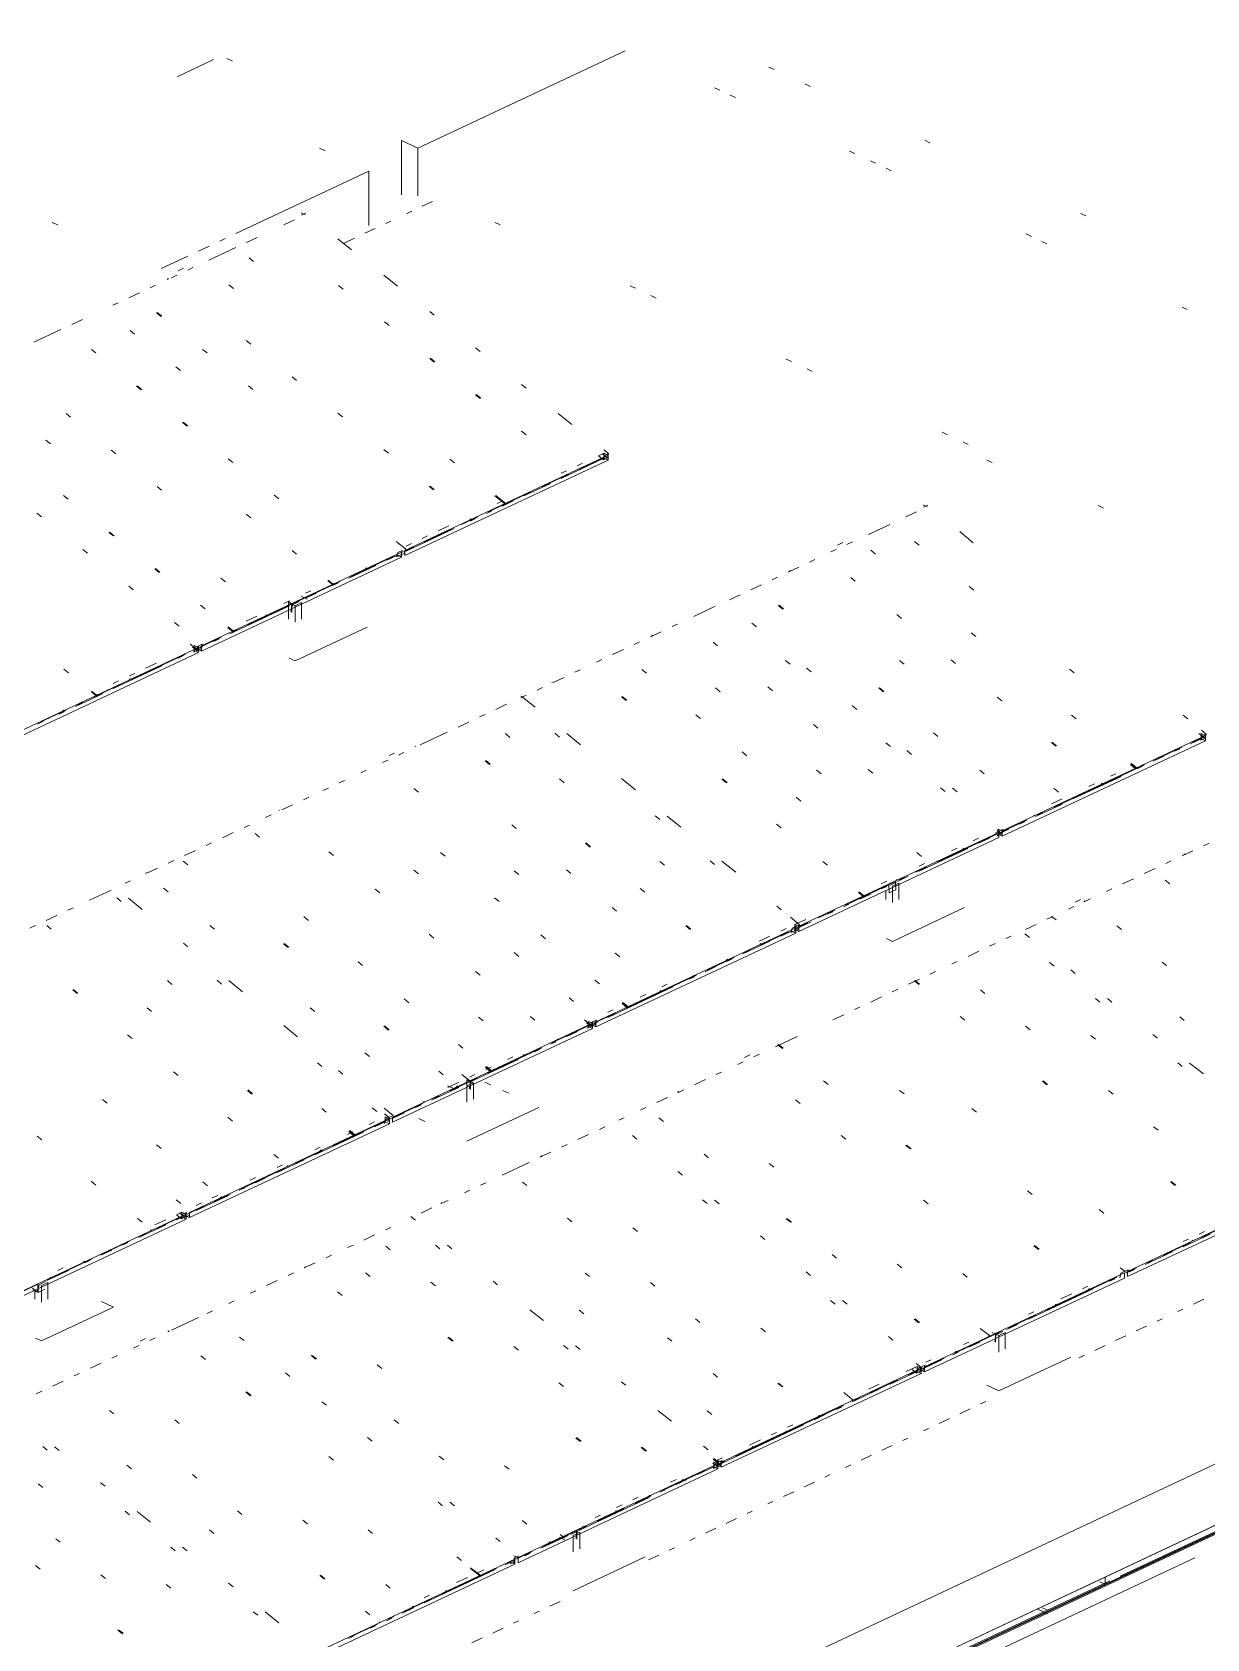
# Paper-space layout '03 3D Building and Roof' of a CAD drawing. Header units: millimetres. Extents: x 5 to 415, y 5 to 292.
# Drawn here: x 229.7 to 241.67, y 233.56 to 249.93 of the extents above; entities that cross this region are included whole.
import ezdxf

# ---------------------------------------------------------------- set-up
doc = ezdxf.new("R2010")
doc.units = ezdxf.units.MM
doc.layers.add('EXISTING', color=7, linetype='Continuous')
picture_1 = doc.add_image_def('image1.png', size_in_pixel=(1967, 1277))

# ---------------------------------------------------------------- blocks, each defined once
blk = doc.blocks.new('SHEET_03')
at = {"layer": 'EXISTING', "color": 250, "lineweight": 9}
for p, q in [((231.178, 249.473), (231.548, 249.647)), ((231.684, 249.658), (231.74, 249.632)), ((233.629, 248.745), (235.742, 249.737)), ((237.258, 249.546), (237.205, 249.571)), ((236.652, 249.361), (236.705, 249.336)), ((236.811, 249.286), (236.864, 249.261)), ((237.628, 249.372), (237.575, 249.397)), ((233.462, 248.824), (233.629, 248.745)), ((233.462, 248.269), (233.462, 248.824)), ((238.845, 248.801), (238.792, 248.826)), ((232.684, 248.719), (232.629, 248.745)), ((233.629, 248.745), (233.629, 248.26)), ((238.027, 248.715), (238.08, 248.69)), ((238.239, 248.616), (238.292, 248.591)), ((231.774, 247.875), (233.129, 248.511)), ((233.129, 247.956), (233.129, 248.511)), ((238.398, 248.541), (238.45, 248.516)), ((233.674, 248.153), (233.78, 248.202)), ((229.906, 247.989), (229.962, 247.963)), ((232.265, 247.963), (232.374, 248.014)), ((232.441, 248.085), (232.483, 248.066)), ((232.446, 248.062), (232.488, 248.082)), ((233.302, 247.978), (233.355, 248.003)), ((233.515, 248.078), (233.568, 248.103)), ((234.469, 247.964), (234.416, 247.989)), ((240.432, 248.056), (240.379, 248.081)), ((231.612, 247.798), (231.666, 247.824)), ((231.884, 247.784), (231.993, 247.835)), ((232.955, 247.711), (232.815, 247.822)), ((232.878, 247.779), (232.984, 247.829)), ((233.09, 247.878), (233.196, 247.928)), ((239.826, 247.871), (239.879, 247.846)), ((239.984, 247.796), (240.037, 247.771)), ((231.016, 247.519), (231.287, 247.646)), ((231.395, 247.697), (231.504, 247.748)), ((231.502, 247.605), (231.775, 247.733)), ((231.91, 247.627), (231.956, 247.59)), ((231.121, 247.426), (231.176, 247.452)), ((231.243, 247.523), (231.188, 247.497)), ((231.285, 247.503), (231.339, 247.529)), ((233.423, 247.34), (233.282, 247.452)), ((230.903, 247.324), (230.958, 247.35)), ((231.078, 247.407), (231.08, 247.414)), ((231.085, 247.41), (231.078, 247.407)), ((231.08, 247.414), (231.086, 247.417)), ((231.086, 247.417), (231.085, 247.41)), ((231.705, 247.354), (231.752, 247.317)), ((232.869, 247.31), (232.822, 247.347)), ((235.846, 247.318), (235.793, 247.343)), ((230.522, 247.145), (230.576, 247.171)), ((230.685, 247.222), (230.794, 247.273)), ((236.057, 247.218), (236.004, 247.243)), ((241.413, 247.126), (241.466, 247.101)), ((230.105, 246.949), (230.215, 247.001)), ((230.968, 247.067), (231.015, 247.03)), ((231.022, 247.033), (230.975, 247.07)), ((233.336, 246.939), (233.289, 246.976)), ((233.796, 247.044), (233.75, 247.081)), ((229.719, 246.768), (229.994, 246.897)), ((230.745, 246.851), (230.699, 246.888)), ((230.351, 246.659), (230.304, 246.696)), ((231.436, 246.696), (231.482, 246.659)), ((231.927, 246.75), (231.881, 246.787)), ((234.264, 246.673), (234.217, 246.71)), ((231.213, 246.48), (231.166, 246.517)), ((233.75, 246.602), (233.797, 246.565)), ((233.803, 246.568), (233.757, 246.605)), ((237.434, 246.572), (237.382, 246.597)), ((237.646, 246.472), (237.593, 246.497)), ((230.765, 246.322), (230.811, 246.285)), ((230.818, 246.288), (230.771, 246.325)), ((231.903, 246.325), (231.95, 246.288)), ((232.395, 246.379), (232.348, 246.416)), ((234.731, 246.302), (234.684, 246.339)), ((234.217, 246.232), (234.264, 246.195)), ((234.271, 246.198), (234.224, 246.235)), ((230.092, 246.006), (230.046, 246.044)), ((232.862, 246.008), (232.815, 246.045)), ((235.198, 245.932), (235.058, 246.043)), ((231.232, 245.951), (231.279, 245.914)), ((231.285, 245.917), (231.238, 245.954)), ((234.684, 245.861), (234.731, 245.824)), ((239.023, 245.826), (238.97, 245.851)), ((229.84, 245.77), (229.887, 245.733)), ((230.506, 245.67), (230.553, 245.633)), ((233.329, 245.638), (233.282, 245.675)), ((235.572, 245.635), (235.525, 245.672)), ((239.235, 245.726), (239.182, 245.751)), ((231.699, 245.581), (231.746, 245.543)), ((233.497, 244.647), (235.567, 245.619)), ((233.497, 244.595), (235.567, 245.567)), ((234.001, 245.54), (233.954, 245.577)), ((235.089, 245.382), (235.525, 245.586)), ((235.307, 245.536), (235.253, 245.51)), ((235.273, 245.475), (235.546, 245.603)), ((235.525, 245.638), (235.47, 245.613)), ((235.52, 245.57), (235.473, 245.607)), ((235.561, 245.59), (235.515, 245.627)), ((235.53, 245.615), (235.52, 245.57)), ((235.52, 245.57), (235.561, 245.59)), ((235.525, 245.638), (235.567, 245.619)), ((235.525, 245.586), (235.525, 245.638)), ((235.567, 245.567), (235.525, 245.586)), ((235.572, 245.635), (235.53, 245.615)), ((235.561, 245.59), (235.572, 245.635)), ((235.567, 245.619), (235.567, 245.567)), ((239.425, 245.567), (239.478, 245.542)), ((234.708, 245.203), (234.98, 245.331)), ((234.892, 245.296), (235.165, 245.424)), ((235.144, 245.459), (235.089, 245.434)), ((230.068, 245.169), (230.021, 245.206)), ((230.974, 245.299), (231.02, 245.262)), ((232.166, 245.21), (232.213, 245.173)), ((233.743, 245.301), (233.79, 245.264)), ((233.796, 245.267), (233.75, 245.304)), ((234.348, 245.04), (234.783, 245.245)), ((234.415, 245.203), (234.508, 245.129)), ((234.515, 245.132), (234.422, 245.206)), ((229.797, 244.989), (229.75, 245.026)), ((231.927, 244.979), (231.88, 245.017)), ((234.327, 245.024), (234.381, 245.049)), ((234.49, 245.152), (234.436, 245.127)), ((234.49, 245.1), (234.599, 245.152)), ((234.508, 245.129), (234.507, 245.122)), ((234.507, 245.122), (234.513, 245.125)), ((234.515, 245.132), (234.508, 245.129)), ((234.513, 245.125), (234.515, 245.132)), ((238.599, 244.99), (238.708, 245.041)), ((238.775, 245.111), (238.817, 245.092)), ((238.781, 245.088), (238.823, 245.108)), ((240.612, 245.08), (240.559, 245.105)), ((230.535, 244.798), (230.488, 244.835)), ((233.51, 244.64), (234, 244.87)), ((233.694, 244.733), (233.966, 244.861)), ((233.945, 244.897), (233.836, 244.846)), ((234.075, 244.912), (234.239, 244.989)), ((234.163, 244.967), (234.162, 244.96)), ((234.162, 244.96), (234.168, 244.963)), ((234.163, 244.947), (234.218, 244.973)), ((234.17, 244.97), (234.163, 244.967)), ((234.168, 244.963), (234.17, 244.97)), ((238.218, 244.811), (238.436, 244.913)), ((239.287, 244.726), (239.148, 244.84)), ((230.482, 244.832), (230.528, 244.795)), ((233.502, 244.663), (233.409, 244.738)), ((233.476, 244.631), (233.585, 244.682)), ((233.564, 244.718), (233.51, 244.692)), ((233.728, 244.795), (233.673, 244.769)), ((237.958, 244.728), (237.904, 244.702)), ((238, 244.708), (238.055, 244.734)), ((238.734, 244.7), (238.688, 244.738)), ((230.264, 244.619), (230.218, 244.656)), ((231.427, 243.675), (233.464, 244.631)), ((231.427, 243.623), (233.464, 244.579)), ((232.394, 244.609), (232.348, 244.646)), ((232.947, 244.383), (233.388, 244.589)), ((233.312, 244.547), (233.422, 244.599)), ((233.427, 244.628), (233.417, 244.583)), ((233.417, 244.583), (233.458, 244.602)), ((233.464, 244.579), (233.422, 244.599)), ((233.469, 244.648), (233.427, 244.628)), ((233.45, 244.598), (233.492, 244.618)), ((233.458, 244.602), (233.469, 244.648)), ((233.464, 244.631), (233.464, 244.579)), ((233.492, 244.618), (233.502, 244.663)), ((233.497, 244.595), (233.497, 244.647)), ((237.619, 244.529), (237.673, 244.555)), ((237.837, 244.632), (237.891, 244.657)), ((238.243, 244.65), (238.29, 244.611)), ((230.949, 244.461), (230.996, 244.424)), ((231.002, 244.427), (230.956, 244.464)), ((231.669, 244.327), (231.622, 244.364)), ((232.715, 244.346), (232.761, 244.309)), ((232.927, 244.366), (233.202, 244.496)), ((233.101, 244.468), (233.099, 244.461)), ((233.099, 244.461), (233.106, 244.464)), ((233.107, 244.471), (233.101, 244.468)), ((233.106, 244.464), (233.107, 244.471)), ((237.238, 244.35), (237.292, 244.376)), ((237.401, 244.427), (237.51, 244.478)), ((237.412, 244.433), (237.414, 244.44)), ((237.419, 244.436), (237.412, 244.433)), ((237.414, 244.44), (237.421, 244.443)), ((237.421, 244.443), (237.419, 244.436)), ((238.038, 244.373), (238.084, 244.335)), ((230.731, 244.248), (230.685, 244.285)), ((231.902, 243.892), (232.837, 244.331)), ((232.501, 244.153), (232.44, 244.182)), ((232.541, 244.238), (232.486, 244.212)), ((232.486, 244.16), (232.596, 244.211)), ((232.76, 244.302), (232.713, 244.339)), ((232.761, 244.309), (232.76, 244.302)), ((232.76, 244.302), (232.766, 244.305)), ((232.761, 244.289), (232.816, 244.315)), ((232.768, 244.312), (232.761, 244.309)), ((232.766, 244.305), (232.768, 244.312)), ((236.802, 244.146), (236.911, 244.197)), ((237.02, 244.248), (237.129, 244.299)), ((239.292, 244.242), (239.245, 244.28)), ((231.416, 244.09), (231.463, 244.053)), ((231.716, 243.798), (232.321, 244.082)), ((232.321, 244.134), (232.266, 244.108)), ((232.307, 244.132), (232.354, 244.095)), ((232.312, 244.116), (232.379, 244.084)), ((232.312, 243.949), (232.312, 244.116)), ((232.354, 244.095), (232.337, 244.022)), ((232.411, 244.132), (232.344, 244.101)), ((232.344, 244.101), (232.347, 244.016)), ((232.42, 244.126), (232.354, 244.095)), ((232.379, 244.084), (232.445, 244.116)), ((232.379, 244.084), (232.379, 243.918)), ((232.445, 243.949), (232.445, 244.116)), ((236.439, 243.975), (236.659, 244.079)), ((237.301, 244.087), (237.348, 244.049)), ((237.354, 244.052), (237.308, 244.09)), ((231.199, 243.877), (231.152, 243.914)), ((231.742, 243.824), (231.695, 243.861)), ((231.696, 243.868), (231.743, 243.831)), ((231.991, 243.979), (231.881, 243.928)), ((232.083, 243.99), (232.081, 243.983)), ((232.081, 243.983), (232.088, 243.986)), ((232.089, 243.993), (232.083, 243.99)), ((232.088, 243.986), (232.089, 243.993)), ((232.379, 243.522), (233.112, 243.866)), ((236.219, 243.872), (236.274, 243.898)), ((237.078, 243.869), (237.032, 243.907)), ((238.555, 243.956), (238.509, 243.994)), ((231.311, 243.694), (231.357, 243.656)), ((231.432, 243.692), (231.391, 243.672)), ((231.406, 243.659), (231.626, 243.763)), ((231.422, 243.646), (231.432, 243.692)), ((231.551, 243.72), (231.606, 243.746)), ((231.737, 243.814), (231.792, 243.84)), ((231.743, 243.831), (231.742, 243.824)), ((231.742, 243.824), (231.748, 243.827)), ((231.75, 243.834), (231.743, 243.831)), ((231.748, 243.827), (231.75, 243.834)), ((235.833, 243.691), (235.888, 243.717)), ((235.999, 243.769), (236.109, 243.82)), ((236.01, 243.775), (236.012, 243.782)), ((236.017, 243.778), (236.01, 243.775)), ((236.012, 243.782), (236.019, 243.785)), ((236.019, 243.785), (236.017, 243.778)), ((236.683, 243.677), (236.637, 243.715)), ((239.265, 243.809), (239.312, 243.771)), ((229.357, 242.704), (231.394, 243.66)), ((229.357, 242.652), (231.394, 243.608)), ((230.712, 243.333), (231.263, 243.592)), ((231.187, 243.55), (231.242, 243.576)), ((231.333, 243.664), (231.38, 243.627)), ((231.389, 243.631), (231.342, 243.668)), ((231.357, 243.656), (231.347, 243.611)), ((231.347, 243.611), (231.389, 243.631)), ((231.352, 243.679), (231.394, 243.66)), ((231.352, 243.627), (231.352, 243.679)), ((231.394, 243.608), (231.352, 243.627)), ((231.399, 243.676), (231.357, 243.656)), ((231.391, 243.672), (231.38, 243.627)), ((231.38, 243.627), (231.422, 243.646)), ((231.385, 243.643), (231.44, 243.669)), ((231.385, 243.643), (231.427, 243.623)), ((231.389, 243.631), (231.399, 243.676)), ((231.394, 243.66), (231.394, 243.608)), ((231.427, 243.623), (231.427, 243.675)), ((232.318, 243.55), (232.379, 243.522)), ((235.448, 243.51), (235.503, 243.536)), ((235.613, 243.588), (235.723, 243.639)), ((237.375, 243.528), (237.421, 243.49)), ((238.582, 243.489), (238.536, 243.527)), ((239.06, 243.533), (239.106, 243.495)), ((230.025, 243.437), (230.072, 243.4)), ((230.527, 243.24), (231.022, 243.472)), ((230.747, 243.395), (230.692, 243.369)), ((230.967, 243.498), (230.857, 243.447)), ((235.228, 243.407), (235.283, 243.433)), ((235.958, 243.397), (235.911, 243.435)), ((237.636, 243.411), (237.589, 243.449)), ((240.314, 243.402), (240.267, 243.44)), ((230.351, 243.171), (230.304, 243.208)), ((230.306, 243.215), (230.352, 243.178)), ((230.327, 243.153), (230.602, 243.282)), ((230.582, 243.318), (230.527, 243.292)), ((230.692, 243.337), (230.69, 243.33)), ((230.69, 243.33), (230.697, 243.333)), ((230.698, 243.34), (230.692, 243.337)), ((230.697, 243.333), (230.698, 243.34)), ((234.843, 243.226), (234.898, 243.252)), ((234.994, 243.304), (235, 243.307)), ((235.008, 243.304), (235.118, 243.355)), ((236.662, 243.247), (236.709, 243.209)), ((237.241, 243.219), (237.194, 243.257)), ((238.323, 243.247), (238.37, 243.209)), ((238.376, 243.212), (238.33, 243.25)), ((230.141, 243.059), (230.416, 243.188)), ((230.162, 243.075), (230.217, 243.101)), ((230.352, 243.178), (230.351, 243.171)), ((230.351, 243.171), (230.357, 243.174)), ((230.359, 243.181), (230.352, 243.178)), ((230.357, 243.174), (230.359, 243.181)), ((234.424, 243.029), (234.534, 243.081)), ((234.678, 243.148), (234.733, 243.174)), ((234.823, 243.05), (234.683, 243.164)), ((235.705, 243.158), (235.751, 243.12)), ((235.758, 243.123), (235.711, 243.161)), ((238.1, 243.029), (238.054, 243.067)), ((239.577, 243.116), (239.531, 243.154)), ((229.756, 242.878), (229.811, 242.904)), ((229.777, 242.894), (230.052, 243.023)), ((229.976, 242.981), (230.031, 243.007)), ((230.013, 243.019), (230.011, 243.011)), ((230.011, 243.011), (230.018, 243.014)), ((230.019, 243.022), (230.013, 243.019)), ((230.018, 243.014), (230.019, 243.022)), ((234.039, 242.849), (234.149, 242.9)), ((234.259, 242.952), (234.314, 242.978)), ((236.462, 242.973), (236.509, 242.935)), ((237.705, 242.837), (237.659, 242.875)), ((240.287, 242.969), (240.334, 242.931)), ((241.471, 242.931), (241.424, 242.969)), ((233.654, 242.668), (233.929, 242.797)), ((234.567, 242.744), (234.521, 242.782)), ((235.026, 242.785), (235.073, 242.747)), ((235.287, 242.668), (235.148, 242.783)), ((238.881, 242.789), (238.927, 242.751)), ((239.581, 241.791), (241.651, 242.762)), ((239.581, 241.739), (241.651, 242.71)), ((241.5, 242.679), (241.609, 242.73)), ((241.521, 242.695), (241.63, 242.746)), ((241.63, 242.746), (241.584, 242.784)), ((241.645, 242.734), (241.599, 242.772)), ((241.615, 242.759), (241.604, 242.714)), ((241.604, 242.714), (241.645, 242.734)), ((241.609, 242.782), (241.651, 242.762)), ((241.609, 242.73), (241.609, 242.782)), ((241.651, 242.71), (241.609, 242.73)), ((241.657, 242.778), (241.61, 242.817)), ((241.657, 242.778), (241.615, 242.759)), ((241.645, 242.734), (241.657, 242.778)), ((241.651, 242.762), (241.651, 242.71)), ((233.392, 242.584), (233.337, 242.558)), ((233.433, 242.564), (233.488, 242.59)), ((233.603, 242.651), (233.609, 242.654)), ((236.98, 242.557), (236.934, 242.595)), ((238.397, 242.688), (238.443, 242.65)), ((238.658, 242.57), (238.611, 242.609)), ((240.082, 242.693), (240.128, 242.655)), ((240.135, 242.658), (240.088, 242.696)), ((241.119, 242.5), (241.228, 242.551)), ((241.14, 242.516), (241.412, 242.644)), ((241.337, 242.602), (241.391, 242.628)), ((233.048, 242.383), (233.103, 242.409)), ((233.268, 242.487), (233.323, 242.513)), ((234.314, 242.505), (234.36, 242.467)), ((234.367, 242.47), (234.321, 242.508)), ((237.737, 242.372), (237.691, 242.41)), ((238.263, 242.379), (238.216, 242.417)), ((239.398, 242.372), (239.352, 242.41)), ((240.105, 242.03), (241.031, 242.465)), ((240.936, 242.428), (240.889, 242.466)), ((240.891, 242.473), (240.938, 242.435)), ((240.943, 242.431), (240.896, 242.469)), ((240.944, 242.438), (240.898, 242.476)), ((240.938, 242.435), (240.936, 242.428)), ((240.936, 242.428), (240.943, 242.431)), ((240.944, 242.438), (240.938, 242.435)), ((240.943, 242.431), (240.944, 242.438)), ((240.956, 242.423), (241.01, 242.449)), ((232.663, 242.203), (232.718, 242.228)), ((232.828, 242.28), (232.883, 242.306)), ((233.589, 242.224), (233.635, 242.186)), ((235.071, 242.32), (235.118, 242.282)), ((235.845, 242.21), (235.705, 242.324)), ((236.727, 242.318), (236.773, 242.28)), ((236.78, 242.283), (236.733, 242.321)), ((238.954, 242.23), (239.001, 242.191)), ((239.122, 242.189), (239.076, 242.227)), ((240.108, 242.225), (240.155, 242.187)), ((240.302, 242.116), (240.792, 242.346)), ((240.52, 242.271), (240.465, 242.245)), ((240.593, 242.273), (240.591, 242.266)), ((240.591, 242.266), (240.598, 242.269)), ((240.599, 242.276), (240.593, 242.273)), ((240.598, 242.269), (240.599, 242.276)), ((240.738, 242.373), (240.683, 242.347)), ((232.244, 242.006), (232.354, 242.058)), ((232.464, 242.109), (232.519, 242.135)), ((237.484, 242.133), (237.531, 242.095)), ((239.921, 241.937), (240.193, 242.065)), ((240.193, 242.117), (240.084, 242.066)), ((232.079, 241.929), (232.134, 241.954)), ((232.212, 241.998), (232.219, 242.001)), ((236.048, 241.945), (236.095, 241.907)), ((236.309, 241.828), (236.17, 241.942)), ((239.56, 241.774), (239.833, 241.902)), ((239.903, 241.949), (239.901, 241.942)), ((239.901, 241.942), (239.908, 241.945)), ((239.909, 241.952), (239.903, 241.949)), ((239.908, 241.945), (239.909, 241.952)), ((239.942, 241.953), (239.996, 241.979)), ((231.639, 241.722), (231.749, 241.774)), ((231.859, 241.825), (231.914, 241.851)), ((232.018, 241.727), (231.972, 241.765)), ((234.631, 241.814), (234.585, 241.852)), ((237.284, 241.859), (237.331, 241.821)), ((237.511, 240.819), (239.548, 241.775)), ((238.922, 241.475), (239.527, 241.759)), ((239.553, 241.791), (239.512, 241.771)), ((239.529, 241.8), (239.575, 241.762)), ((239.545, 241.787), (239.534, 241.742)), ((239.534, 241.742), (239.575, 241.762)), ((239.539, 241.81), (239.539, 241.758)), ((239.581, 241.791), (239.539, 241.81)), ((239.539, 241.758), (239.648, 241.809)), ((239.539, 241.758), (239.581, 241.739)), ((239.542, 241.746), (239.553, 241.791)), ((239.587, 241.807), (239.545, 241.787)), ((239.548, 241.775), (239.548, 241.723)), ((239.575, 241.762), (239.587, 241.807)), ((239.581, 241.739), (239.581, 241.791)), ((239.757, 241.861), (239.812, 241.886)), ((231.254, 241.541), (231.364, 241.593)), ((231.474, 241.644), (231.529, 241.67)), ((232.723, 241.578), (232.769, 241.54)), ((233.906, 241.533), (233.86, 241.572)), ((235.336, 241.665), (235.382, 241.627)), ((235.389, 241.63), (235.343, 241.668)), ((237.511, 240.767), (239.548, 241.723)), ((238.759, 241.532), (238.713, 241.57)), ((238.736, 241.381), (239.231, 241.613)), ((239.121, 241.614), (239.066, 241.588)), ((239.185, 241.612), (239.183, 241.605)), ((239.183, 241.605), (239.19, 241.608)), ((239.192, 241.615), (239.185, 241.612)), ((239.19, 241.608), (239.192, 241.615)), ((239.341, 241.717), (239.286, 241.691)), ((239.341, 241.665), (239.451, 241.717)), ((241.413, 241.537), (241.523, 241.588)), ((241.633, 241.64), (241.688, 241.666)), ((230.868, 241.36), (230.978, 241.412)), ((231.088, 241.463), (231.144, 241.489)), ((231.24, 241.482), (231.287, 241.444)), ((236.093, 241.48), (236.14, 241.442)), ((236.606, 241.487), (236.652, 241.449)), ((236.867, 241.37), (236.727, 241.484)), ((237.802, 241.443), (237.755, 241.481)), ((238.701, 241.371), (238.811, 241.423)), ((238.791, 241.459), (238.736, 241.433)), ((241.028, 241.356), (241.138, 241.408)), ((241.248, 241.459), (241.303, 241.485)), ((241.434, 241.547), (241.435, 241.555)), ((241.44, 241.55), (241.434, 241.547)), ((241.435, 241.555), (241.442, 241.558)), ((241.442, 241.558), (241.44, 241.55)), ((219.127, 224.72), (254.632, 241.389)), ((230.648, 241.257), (230.703, 241.283)), ((230.854, 241.361), (230.861, 241.364)), ((230.861, 241.364), (230.859, 241.357)), ((233.636, 241.353), (233.589, 241.391)), ((234.611, 241.384), (234.657, 241.346)), ((235.189, 241.356), (235.142, 241.394)), ((237.986, 241.035), (238.426, 241.242)), ((238.405, 241.278), (238.35, 241.252)), ((238.495, 241.276), (238.428, 241.244)), ((238.428, 241.244), (238.431, 241.16)), ((238.505, 241.269), (238.439, 241.238)), ((238.463, 241.228), (238.53, 241.259)), ((238.498, 241.191), (238.495, 241.276)), ((238.506, 241.293), (238.504, 241.286)), ((238.504, 241.286), (238.511, 241.289)), ((238.513, 241.296), (238.506, 241.293)), ((238.511, 241.289), (238.513, 241.296)), ((238.515, 241.277), (238.625, 241.329)), ((238.53, 241.093), (238.53, 241.259)), ((238.536, 241.294), (238.591, 241.32)), ((240.807, 241.253), (240.918, 241.304)), ((241.289, 241.252), (241.242, 241.289)), ((230.285, 241.086), (230.505, 241.189)), ((230.562, 241.109), (230.608, 241.071)), ((230.822, 240.992), (230.683, 241.106)), ((231.04, 241.208), (231.087, 241.17)), ((233.241, 241.161), (233.194, 241.199)), ((234.411, 241.11), (234.457, 241.072)), ((235.893, 241.206), (235.94, 241.168)), ((238.165, 241.127), (238.119, 241.165)), ((238.12, 241.172), (238.167, 241.134)), ((238.13, 241.097), (238.24, 241.148)), ((238.167, 241.134), (238.165, 241.127)), ((238.165, 241.127), (238.172, 241.13)), ((238.174, 241.137), (238.167, 241.134)), ((238.172, 241.13), (238.174, 241.137)), ((238.35, 241.2), (238.405, 241.226)), ((238.396, 241.093), (238.396, 241.176)), ((238.431, 241.16), (238.498, 241.191)), ((238.463, 241.228), (238.463, 241.061)), ((240.38, 241.091), (240.325, 241.065)), ((240.416, 241.069), (240.417, 241.077)), ((240.417, 241.077), (240.424, 241.08)), ((240.422, 241.072), (240.477, 241.098)), ((240.642, 241.175), (240.697, 241.201)), ((229.844, 240.879), (229.954, 240.931)), ((230.064, 240.983), (230.119, 241.009)), ((232.515, 240.88), (232.469, 240.919)), ((235.653, 240.974), (235.607, 241.012)), ((237.331, 240.988), (237.285, 241.026)), ((237.517, 240.835), (237.424, 240.911)), ((237.711, 240.906), (237.876, 240.984)), ((237.8, 240.942), (237.855, 240.967)), ((237.826, 240.967), (237.832, 240.971)), ((237.965, 241.019), (238.02, 241.045)), ((238.463, 240.665), (239.196, 241.01)), ((240.037, 240.891), (240.092, 240.917)), ((240.084, 240.92), (240.083, 240.913)), ((240.131, 240.884), (240.084, 240.92)), ((240.257, 240.994), (240.312, 241.02)), ((254.632, 240.765), (219.127, 224.096)), ((229.679, 240.802), (229.734, 240.828)), ((229.849, 240.829), (229.896, 240.791)), ((231.558, 240.791), (231.511, 240.829)), ((235.442, 239.847), (237.478, 240.803)), ((235.442, 239.795), (237.478, 240.751)), ((236.358, 240.825), (236.404, 240.786)), ((236.411, 240.79), (236.365, 240.828)), ((237.127, 240.632), (237.402, 240.761)), ((237.381, 240.797), (237.326, 240.771)), ((237.326, 240.719), (237.436, 240.771)), ((237.442, 240.8), (237.431, 240.755)), ((237.431, 240.755), (237.472, 240.775)), ((237.478, 240.751), (237.436, 240.771)), ((237.484, 240.819), (237.442, 240.8)), ((237.475, 240.815), (237.464, 240.771)), ((237.464, 240.771), (237.506, 240.79)), ((237.58, 240.89), (237.47, 240.839)), ((237.47, 240.787), (237.635, 240.864)), ((237.47, 240.839), (237.47, 240.787)), ((237.511, 240.819), (237.47, 240.839)), ((237.47, 240.787), (237.511, 240.767)), ((237.472, 240.775), (237.484, 240.819)), ((237.517, 240.835), (237.475, 240.815)), ((237.478, 240.803), (237.478, 240.751)), ((237.491, 240.803), (237.601, 240.854)), ((237.506, 240.79), (237.517, 240.835)), ((237.511, 240.767), (237.511, 240.819)), ((239.817, 240.787), (239.927, 240.839)), ((240.796, 240.787), (240.75, 240.824)), ((231.287, 240.61), (231.241, 240.648)), ((232.262, 240.642), (232.309, 240.603)), ((232.315, 240.607), (232.269, 240.645)), ((233.745, 240.738), (233.791, 240.7)), ((234.928, 240.693), (234.882, 240.732)), ((236.941, 240.538), (237.216, 240.668)), ((236.962, 240.555), (237.017, 240.58)), ((237.216, 240.72), (237.106, 240.668)), ((237.115, 240.64), (237.114, 240.633)), ((237.114, 240.633), (237.12, 240.636)), ((237.122, 240.643), (237.115, 240.64)), ((237.12, 240.636), (237.122, 240.643)), ((238.402, 240.694), (238.463, 240.665)), ((239.453, 240.617), (239.508, 240.643)), ((239.618, 240.694), (239.673, 240.72)), ((239.86, 240.705), (239.813, 240.741)), ((233.02, 240.457), (233.066, 240.419)), ((234.658, 240.512), (234.611, 240.551)), ((235.686, 240.509), (235.639, 240.547)), ((236.577, 240.374), (236.852, 240.503)), ((236.776, 240.481), (236.774, 240.474)), ((236.774, 240.474), (236.781, 240.477)), ((236.776, 240.461), (236.831, 240.487)), ((236.783, 240.484), (236.776, 240.481)), ((236.781, 240.477), (236.783, 240.484)), ((239.068, 240.436), (239.123, 240.462)), ((239.233, 240.513), (239.343, 240.565)), ((240.064, 240.45), (240.111, 240.414)), ((241.209, 240.455), (241.256, 240.419)), ((231.124, 240.227), (231.078, 240.266)), ((231.584, 240.269), (231.63, 240.231)), ((231.844, 240.152), (231.705, 240.266)), ((234.263, 240.321), (234.216, 240.359)), ((235.433, 240.27), (235.479, 240.232)), ((235.751, 239.986), (236.466, 240.322)), ((236.391, 240.28), (236.446, 240.306)), ((236.435, 240.314), (236.441, 240.317)), ((236.556, 240.357), (236.666, 240.409)), ((238.628, 240.229), (238.738, 240.281)), ((238.685, 240.257), (238.687, 240.264)), ((238.687, 240.264), (238.693, 240.267)), ((238.687, 240.264), (238.733, 240.228)), ((238.74, 240.231), (238.693, 240.267)), ((238.848, 240.333), (238.903, 240.358)), ((240.326, 240.339), (240.279, 240.376)), ((219.345, 224.123), (253.635, 240.222)), ((219.345, 224.107), (253.635, 240.205)), ((230.114, 240.173), (230.16, 240.135)), ((230.167, 240.138), (230.12, 240.176)), ((235.215, 240.054), (235.169, 240.092)), ((235.565, 239.892), (236.226, 240.202)), ((235.95, 240.125), (235.895, 240.099)), ((236.097, 240.162), (236.095, 240.155)), ((236.095, 240.155), (236.102, 240.158)), ((236.104, 240.165), (236.097, 240.162)), ((236.102, 240.158), (236.104, 240.165)), ((236.17, 240.229), (236.115, 240.203)), ((238.242, 240.048), (238.352, 240.1)), ((238.462, 240.152), (238.518, 240.178)), ((239.405, 240.134), (239.359, 240.171)), ((230.871, 239.989), (230.918, 239.95)), ((232.58, 239.951), (232.533, 239.989)), ((233.537, 240.04), (233.491, 240.079)), ((235.421, 239.831), (235.641, 239.934)), ((235.62, 239.97), (235.565, 239.944)), ((235.756, 239.996), (235.709, 240.034)), ((235.711, 240.041), (235.758, 240.003)), ((235.763, 239.999), (235.716, 240.037)), ((235.764, 240.006), (235.718, 240.044)), ((235.758, 240.003), (235.756, 239.996)), ((235.756, 239.996), (235.763, 239.999)), ((235.764, 240.006), (235.758, 240.003)), ((235.763, 239.999), (235.764, 240.006)), ((238.077, 239.971), (238.132, 239.997)), ((240.53, 240.085), (240.577, 240.048)), ((240.698, 240.047), (240.652, 240.083)), ((232.402, 239.694), (232.263, 239.808)), ((233.284, 239.802), (233.331, 239.763)), ((233.337, 239.766), (233.291, 239.805)), ((233.372, 238.876), (235.408, 239.832)), ((233.372, 238.824), (235.408, 239.78)), ((234.295, 239.856), (234.248, 239.894)), ((234.82, 239.863), (234.774, 239.901)), ((235.002, 239.635), (235.387, 239.815)), ((235.326, 239.866), (235.372, 239.828)), ((235.387, 239.815), (235.341, 239.854)), ((235.348, 239.837), (235.394, 239.799)), ((235.403, 239.803), (235.356, 239.841)), ((235.372, 239.828), (235.361, 239.783)), ((235.361, 239.783), (235.403, 239.803)), ((235.367, 239.851), (235.408, 239.832)), ((235.367, 239.799), (235.367, 239.851)), ((235.408, 239.78), (235.367, 239.799)), ((235.414, 239.848), (235.372, 239.828)), ((235.406, 239.844), (235.394, 239.799)), ((235.394, 239.799), (235.436, 239.818)), ((235.4, 239.815), (235.455, 239.841)), ((235.4, 239.815), (235.442, 239.795)), ((235.403, 239.803), (235.414, 239.848)), ((235.447, 239.863), (235.406, 239.844)), ((235.408, 239.832), (235.408, 239.78)), ((235.436, 239.818), (235.447, 239.863)), ((235.442, 239.795), (235.442, 239.847)), ((237.857, 239.867), (237.967, 239.919)), ((239.153, 239.899), (239.199, 239.862)), ((239.818, 239.802), (239.865, 239.766)), ((241.435, 239.86), (241.389, 239.897)), ((230.671, 239.715), (230.718, 239.677)), ((234.042, 239.617), (234.088, 239.579)), ((234.981, 239.618), (235.036, 239.644)), ((235.044, 239.661), (235.05, 239.664)), ((235.05, 239.664), (235.052, 239.672)), ((235.146, 239.696), (235.257, 239.748)), ((237.273, 239.593), (237.493, 239.697)), ((237.294, 239.604), (237.296, 239.611)), ((237.296, 239.611), (237.303, 239.614)), ((237.296, 239.611), (237.342, 239.575)), ((237.349, 239.578), (237.303, 239.614)), ((240.483, 239.706), (240.53, 239.669)), ((241.164, 239.681), (241.117, 239.718)), ((233.137, 239.493), (233.091, 239.531)), ((234.156, 239.231), (234.651, 239.463)), ((234.342, 239.324), (234.892, 239.583)), ((234.596, 239.489), (234.541, 239.464)), ((234.706, 239.509), (234.704, 239.502)), ((234.704, 239.502), (234.711, 239.505)), ((234.713, 239.512), (234.706, 239.509)), ((234.711, 239.505), (234.713, 239.512)), ((234.816, 239.541), (234.871, 239.567)), ((236.888, 239.413), (236.943, 239.438)), ((237.012, 239.51), (236.956, 239.484)), ((237.053, 239.49), (237.108, 239.516)), ((231.189, 239.298), (231.142, 239.336)), ((232.606, 239.429), (232.652, 239.391)), ((232.867, 239.312), (232.82, 239.35)), ((233.842, 239.343), (233.888, 239.305)), ((233.956, 239.144), (234.232, 239.273)), ((234.171, 239.234), (234.078, 239.311)), ((234.211, 239.309), (234.156, 239.283)), ((234.365, 239.343), (234.319, 239.381)), ((234.32, 239.388), (234.367, 239.35)), ((234.376, 239.386), (234.321, 239.36)), ((234.372, 239.346), (234.325, 239.384)), ((234.373, 239.353), (234.327, 239.391)), ((234.367, 239.35), (234.365, 239.343)), ((234.365, 239.343), (234.372, 239.346)), ((234.373, 239.353), (234.367, 239.35)), ((234.372, 239.346), (234.373, 239.353)), ((236.668, 239.309), (236.723, 239.335)), ((241.369, 239.427), (241.415, 239.39)), ((241.63, 239.316), (241.49, 239.425)), ((231.893, 239.148), (231.94, 239.11)), ((231.946, 239.113), (231.9, 239.152)), ((233.77, 239.05), (234.046, 239.179)), ((233.986, 239.171), (233.93, 239.193)), ((234.046, 239.231), (233.936, 239.179)), ((234.027, 239.19), (234.026, 239.183)), ((234.026, 239.183), (234.032, 239.186)), ((234.034, 239.194), (234.027, 239.19)), ((234.032, 239.186), (234.034, 239.194)), ((234.196, 239.225), (234.129, 239.256)), ((234.129, 239.089), (234.129, 239.256)), ((234.129, 239.193), (234.196, 239.225)), ((234.129, 239.193), (234.129, 239.027)), ((234.153, 239.163), (234.171, 239.234)), ((234.164, 239.156), (234.161, 239.241)), ((234.196, 239.058), (234.196, 239.225)), ((234.373, 239.204), (234.312, 239.233)), ((234.557, 239.118), (234.496, 239.147)), ((236.276, 239.126), (236.278, 239.133)), ((236.283, 239.129), (236.276, 239.126)), ((236.278, 239.133), (236.284, 239.136)), ((236.283, 239.128), (236.338, 239.154)), ((236.284, 239.136), (236.283, 239.129)), ((236.448, 239.206), (236.558, 239.258)), ((237.762, 239.246), (237.808, 239.209)), ((238.582, 239.112), (238.535, 239.148)), ((239.991, 239.241), (240.037, 239.204)), ((240.044, 239.207), (239.998, 239.244)), ((240.71, 239.111), (240.663, 239.147)), ((230.464, 239.017), (230.417, 239.055)), ((232.651, 238.964), (232.697, 238.926)), ((233.163, 238.971), (233.21, 238.933)), ((233.378, 238.892), (233.285, 238.968)), ((233.351, 238.859), (233.681, 239.014)), ((233.605, 238.972), (233.66, 238.998)), ((233.688, 239.031), (233.686, 239.024)), ((233.686, 239.024), (233.693, 239.027)), ((233.695, 239.034), (233.688, 239.031)), ((233.693, 239.027), (233.695, 239.034)), ((233.791, 239.066), (233.846, 239.092)), ((234.129, 238.63), (234.862, 238.975)), ((235.897, 238.947), (235.952, 238.973)), ((236.062, 239.025), (236.173, 239.077)), ((237.522, 239.016), (237.475, 239.053)), ((239.319, 238.925), (239.272, 238.962)), ((231.302, 237.904), (233.339, 238.86)), ((231.302, 237.852), (233.339, 238.808)), ((231.693, 238.875), (231.74, 238.836)), ((232.767, 238.585), (233.318, 238.844)), ((233.187, 238.828), (233.132, 238.802)), ((233.187, 238.776), (233.297, 238.828)), ((233.289, 238.91), (233.336, 238.872)), ((233.303, 238.856), (233.291, 238.812)), ((233.297, 238.88), (233.339, 238.86)), ((233.297, 238.828), (233.297, 238.88)), ((233.339, 238.808), (233.297, 238.828)), ((233.344, 238.876), (233.303, 238.856)), ((233.336, 238.872), (233.325, 238.827)), ((233.378, 238.892), (233.336, 238.872)), ((233.339, 238.86), (233.339, 238.808)), ((233.372, 238.824), (233.372, 238.876)), ((233.385, 238.869), (233.495, 238.921)), ((233.64, 238.86), (233.701, 238.831)), ((235.677, 238.844), (235.732, 238.87)), ((236.131, 238.831), (236.085, 238.867)), ((241.122, 238.778), (241.169, 238.742)), ((229.798, 238.645), (229.751, 238.683)), ((232.581, 238.492), (233.077, 238.724)), ((232.967, 238.725), (232.912, 238.699)), ((232.974, 238.69), (232.928, 238.728)), ((232.929, 238.735), (232.976, 238.697)), ((232.981, 238.693), (232.934, 238.731)), ((232.983, 238.7), (232.936, 238.738)), ((232.976, 238.697), (232.974, 238.69)), ((232.974, 238.69), (232.981, 238.693)), ((232.983, 238.7), (232.976, 238.697)), ((232.981, 238.693), (232.983, 238.7)), ((235.259, 238.648), (235.369, 238.699)), ((235.479, 238.751), (235.534, 238.777)), ((235.86, 238.652), (235.814, 238.688)), ((237.988, 238.651), (237.941, 238.687)), ((230.968, 238.594), (231.014, 238.556)), ((232.211, 238.458), (232.164, 238.496)), ((232.382, 238.404), (232.657, 238.534)), ((232.636, 238.569), (232.581, 238.544)), ((232.636, 238.537), (232.635, 238.53)), ((232.635, 238.53), (232.641, 238.533)), ((232.643, 238.541), (232.636, 238.537)), ((232.641, 238.533), (232.643, 238.541)), ((234.873, 238.467), (234.983, 238.518)), ((234.885, 238.473), (234.887, 238.48)), ((234.892, 238.476), (234.885, 238.473)), ((234.887, 238.48), (234.893, 238.483)), ((234.893, 238.483), (234.892, 238.476)), ((235.094, 238.57), (235.149, 238.596)), ((236.544, 238.499), (236.59, 238.462)), ((238.6, 238.588), (238.647, 238.551)), ((238.653, 238.554), (238.607, 238.591)), ((231.832, 238.146), (232.272, 238.353)), ((232.196, 238.311), (232.471, 238.44)), ((232.251, 238.389), (232.196, 238.363)), ((232.297, 238.378), (232.295, 238.371)), ((232.295, 238.371), (232.302, 238.374)), ((232.304, 238.381), (232.297, 238.378)), ((232.302, 238.374), (232.304, 238.381)), ((234.488, 238.286), (234.763, 238.415)), ((236.326, 238.286), (236.279, 238.323)), ((237.209, 238.402), (237.256, 238.365)), ((230.302, 238.222), (230.349, 238.183)), ((231.486, 238.177), (231.439, 238.215)), ((231.811, 238.13), (231.866, 238.156)), ((231.976, 238.259), (231.921, 238.234)), ((231.976, 238.207), (232.086, 238.259)), ((234.103, 238.105), (234.158, 238.131)), ((234.268, 238.182), (234.323, 238.208)), ((234.74, 238.178), (234.694, 238.214)), ((239.886, 238.088), (239.84, 238.125)), ((240.859, 237.304), (242.896, 238.26)), ((240.859, 237.252), (242.896, 238.208)), ((241.295, 238.217), (241.342, 238.18)), ((241.348, 238.184), (241.302, 238.22)), ((231.215, 237.996), (231.168, 238.034)), ((231.281, 237.888), (231.446, 237.965)), ((231.37, 237.923), (231.701, 238.078)), ((231.426, 238.001), (231.37, 237.975)), ((231.591, 238.079), (231.536, 238.053)), ((231.556, 238.017), (231.722, 238.094)), ((231.618, 238.059), (231.616, 238.052)), ((231.616, 238.052), (231.623, 238.055)), ((231.625, 238.063), (231.618, 238.059)), ((231.623, 238.055), (231.625, 238.063)), ((233.867, 237.995), (233.868, 238.002)), ((233.874, 237.998), (233.867, 237.995)), ((233.868, 238.002), (233.875, 238.005)), ((233.875, 238.005), (233.874, 237.998)), ((233.883, 238.002), (233.938, 238.027)), ((236.53, 238.032), (236.577, 237.995)), ((236.699, 237.994), (236.652, 238.03)), ((238.826, 237.993), (238.78, 238.029)), ((229.232, 236.932), (231.269, 237.888)), ((229.232, 236.88), (231.269, 237.836)), ((230.82, 237.805), (230.773, 237.843)), ((231.062, 237.83), (230.952, 237.779)), ((230.973, 237.743), (231.248, 237.872)), ((231.227, 237.908), (231.172, 237.882)), ((231.172, 237.83), (231.227, 237.856)), ((231.221, 237.84), (231.175, 237.878)), ((231.208, 237.894), (231.255, 237.856)), ((231.233, 237.885), (231.221, 237.84)), ((231.221, 237.84), (231.263, 237.859)), ((231.227, 237.908), (231.269, 237.888)), ((231.227, 237.856), (231.227, 237.908)), ((231.269, 237.836), (231.227, 237.856)), ((231.274, 237.904), (231.233, 237.885)), ((231.266, 237.9), (231.255, 237.856)), ((231.255, 237.856), (231.296, 237.875)), ((231.26, 237.871), (231.302, 237.852)), ((231.263, 237.859), (231.274, 237.904)), ((231.269, 237.888), (231.269, 237.836)), ((231.302, 237.852), (231.302, 237.904)), ((233.604, 237.826), (233.558, 237.863)), ((233.663, 237.898), (233.773, 237.95)), ((235.153, 237.846), (235.199, 237.809)), ((237.382, 237.841), (237.429, 237.804)), ((237.435, 237.807), (237.389, 237.844)), ((240.57, 237.935), (240.616, 237.898)), ((230.787, 237.649), (231.062, 237.778)), ((230.808, 237.665), (230.863, 237.691)), ((230.906, 237.725), (230.904, 237.718)), ((230.904, 237.718), (230.911, 237.721)), ((230.913, 237.728), (230.906, 237.725)), ((230.911, 237.721), (230.913, 237.728)), ((233.079, 237.624), (233.189, 237.676)), ((233.299, 237.728), (233.354, 237.753)), ((235.818, 237.749), (235.865, 237.712)), ((237.164, 237.628), (237.118, 237.665)), ((241.423, 237.556), (241.698, 237.685)), ((241.478, 237.634), (241.423, 237.608)), ((241.643, 237.711), (241.588, 237.685)), ((241.609, 237.649), (241.884, 237.779)), ((230.402, 237.468), (230.512, 237.52)), ((230.422, 237.484), (230.698, 237.614)), ((230.622, 237.572), (230.677, 237.597)), ((232.694, 237.443), (232.749, 237.469)), ((232.914, 237.547), (232.969, 237.573)), ((233.349, 237.525), (233.303, 237.561)), ((233.809, 237.572), (233.855, 237.535)), ((233.977, 237.534), (233.93, 237.57)), ((237.848, 237.475), (237.894, 237.438)), ((239.904, 237.564), (239.951, 237.527)), ((239.957, 237.531), (239.911, 237.567)), ((241.038, 237.375), (241.313, 237.504)), ((241.224, 237.469), (241.499, 237.598)), ((241.515, 237.619), (241.513, 237.612)), ((241.513, 237.612), (241.52, 237.615)), ((241.521, 237.622), (241.515, 237.619)), ((241.52, 237.615), (241.521, 237.622)), ((229.851, 237.21), (230.071, 237.313)), ((229.872, 237.226), (230.312, 237.433)), ((230.016, 237.339), (229.961, 237.314)), ((230.227, 237.406), (230.225, 237.399)), ((230.225, 237.399), (230.232, 237.402)), ((230.234, 237.41), (230.227, 237.406)), ((230.232, 237.402), (230.234, 237.41)), ((230.236, 237.391), (230.291, 237.417)), ((232.473, 237.34), (232.583, 237.392)), ((232.476, 237.342), (232.478, 237.349)), ((232.483, 237.345), (232.476, 237.342)), ((232.478, 237.349), (232.484, 237.352)), ((232.484, 237.352), (232.483, 237.345)), ((238.513, 237.378), (238.56, 237.342)), ((240.831, 237.305), (240.784, 237.341)), ((240.864, 237.32), (240.823, 237.301)), ((240.838, 237.288), (240.948, 237.339)), ((240.854, 237.275), (240.864, 237.32)), ((240.872, 237.297), (240.927, 237.323)), ((241.058, 237.391), (241.113, 237.417)), ((229.597, 237.097), (229.762, 237.174)), ((229.771, 237.168), (229.753, 237.097)), ((229.76, 237.175), (229.763, 237.09)), ((229.837, 237.2), (229.771, 237.168)), ((229.795, 237.159), (229.862, 237.19)), ((229.795, 237.159), (229.795, 236.992)), ((229.862, 237.023), (229.862, 237.19)), ((229.888, 237.247), (229.886, 237.24)), ((229.886, 237.24), (229.893, 237.243)), ((232.088, 237.159), (232.198, 237.211)), ((232.308, 237.262), (232.363, 237.288)), ((233.096, 237.289), (233.143, 237.253)), ((233.762, 237.193), (233.808, 237.156)), ((234.442, 237.168), (234.396, 237.205)), ((235.379, 237.251), (235.332, 237.287)), ((236.044, 237.154), (235.998, 237.191)), ((237.63, 237.263), (237.583, 237.299)), ((238.789, 236.332), (240.826, 237.288)), ((238.789, 236.28), (240.826, 237.236)), ((239.179, 237.282), (239.225, 237.245)), ((240.034, 236.91), (240.75, 237.246)), ((240.454, 237.153), (240.399, 237.127)), ((240.674, 237.204), (240.729, 237.23)), ((240.789, 237.285), (240.779, 237.239)), ((240.831, 237.305), (240.789, 237.285)), ((240.826, 237.288), (240.826, 237.236)), ((240.859, 237.252), (240.859, 237.304)), ((229.753, 237.097), (229.706, 237.135)), ((229.763, 237.09), (229.708, 237.113)), ((229.728, 237.023), (229.728, 237.107)), ((229.763, 237.09), (229.83, 237.122)), ((230.528, 236.94), (230.406, 236.998)), ((231.703, 236.978), (231.758, 237.004)), ((231.923, 237.082), (231.978, 237.107)), ((232.857, 237.06), (232.81, 237.096)), ((237.834, 237.008), (237.881, 236.971)), ((238.003, 236.97), (237.956, 237.007)), ((239.848, 236.817), (240.509, 237.127)), ((240.289, 237.075), (240.179, 237.024)), ((240.463, 237.125), (240.461, 237.118)), ((240.461, 237.118), (240.468, 237.121)), ((240.47, 237.128), (240.463, 237.125)), ((240.468, 237.121), (240.47, 237.128)), ((241.528, 236.971), (241.634, 237.021)), ((229.795, 236.596), (230.528, 236.94)), ((231.119, 236.704), (231.394, 236.833)), ((231.483, 236.875), (231.538, 236.901)), ((234.908, 236.803), (234.769, 236.912)), ((235.319, 236.872), (235.272, 236.909)), ((236.457, 236.822), (236.503, 236.785)), ((238.686, 236.817), (238.733, 236.78)), ((238.739, 236.783), (238.693, 236.82)), ((239.649, 236.729), (239.924, 236.859)), ((239.903, 236.894), (239.848, 236.869)), ((240.124, 236.966), (240.122, 236.959)), ((240.122, 236.959), (240.129, 236.962)), ((240.13, 236.969), (240.124, 236.966)), ((240.129, 236.962), (240.13, 236.969)), ((241.158, 236.797), (241.211, 236.822)), ((241.37, 236.897), (241.422, 236.921)), ((231.085, 236.689), (231.087, 236.696)), ((231.092, 236.692), (231.085, 236.689)), ((231.087, 236.696), (231.093, 236.699)), ((231.093, 236.699), (231.092, 236.692)), ((237.122, 236.725), (237.169, 236.689)), ((237.243, 232.522), (246.066, 236.664)), ((239.099, 236.471), (239.539, 236.678)), ((239.451, 236.65), (239.358, 236.723)), ((239.451, 236.65), (239.445, 236.647)), ((239.45, 236.643), (239.451, 236.65)), ((239.48, 236.681), (239.546, 236.65)), ((239.521, 236.66), (239.505, 236.587)), ((239.578, 236.698), (239.512, 236.666)), ((239.512, 236.666), (239.514, 236.582)), ((239.588, 236.692), (239.521, 236.66)), ((239.546, 236.65), (239.613, 236.681)), ((239.613, 236.515), (239.613, 236.681)), ((239.628, 236.713), (239.738, 236.765)), ((240.947, 236.698), (241.052, 236.748)), ((229.734, 236.625), (229.795, 236.596)), ((230.734, 236.523), (230.789, 236.549)), ((230.857, 236.62), (230.802, 236.595)), ((230.899, 236.601), (230.954, 236.627)), ((231.86, 236.599), (231.814, 236.635)), ((233.935, 236.631), (233.981, 236.595)), ((233.988, 236.598), (233.941, 236.634)), ((234.653, 236.501), (234.607, 236.538)), ((235.113, 236.548), (235.159, 236.512)), ((235.281, 236.51), (235.234, 236.547)), ((236.217, 236.593), (236.171, 236.629)), ((238.468, 236.605), (238.422, 236.641)), ((239.105, 236.488), (239.104, 236.481)), ((239.112, 236.491), (239.105, 236.488)), ((239.11, 236.484), (239.112, 236.491)), ((239.243, 236.584), (239.188, 236.559)), ((239.243, 236.532), (239.353, 236.584)), ((239.445, 236.647), (239.443, 236.64)), ((239.443, 236.64), (239.45, 236.643)), ((239.546, 236.65), (239.546, 236.483)), ((240.524, 236.5), (240.629, 236.549)), ((240.735, 236.599), (240.841, 236.648)), ((230.294, 236.317), (230.404, 236.368)), ((230.514, 236.42), (230.569, 236.446)), ((231.466, 236.407), (231.419, 236.443)), ((232.544, 236.446), (232.591, 236.409)), ((232.597, 236.412), (232.551, 236.449)), ((233.263, 236.316), (233.216, 236.352)), ((238.714, 236.336), (238.604, 236.285)), ((238.706, 236.366), (238.753, 236.329)), ((238.714, 236.336), (238.756, 236.317)), ((238.714, 236.284), (238.714, 236.336)), ((238.761, 236.333), (238.719, 236.313)), ((238.753, 236.329), (238.743, 236.283)), ((238.748, 236.3), (238.968, 236.403)), ((238.751, 236.287), (238.761, 236.333)), ((238.794, 236.349), (238.753, 236.329)), ((238.768, 236.316), (238.989, 236.419)), ((238.784, 236.303), (238.794, 236.349)), ((238.789, 236.28), (238.789, 236.332)), ((238.858, 236.404), (238.803, 236.378)), ((239.078, 236.455), (239.133, 236.481)), ((239.104, 236.481), (239.11, 236.484)), ((239.546, 236.087), (240.28, 236.431)), ((240.365, 236.425), (240.418, 236.45)), ((229.908, 236.136), (230.018, 236.187)), ((230.128, 236.239), (230.183, 236.265)), ((232.326, 236.233), (232.28, 236.27)), ((235.066, 236.169), (235.113, 236.132)), ((235.747, 236.145), (235.7, 236.181)), ((236.683, 236.227), (236.636, 236.264)), ((236.72, 235.361), (238.756, 236.317)), ((236.72, 235.309), (238.756, 236.265)), ((237.295, 236.164), (237.342, 236.127)), ((237.348, 236.13), (237.302, 236.167)), ((238.24, 236.068), (238.515, 236.197)), ((238.439, 236.155), (238.714, 236.284)), ((238.625, 236.249), (238.735, 236.3)), ((238.709, 236.268), (238.663, 236.304)), ((238.719, 236.313), (238.709, 236.268)), ((238.709, 236.268), (238.751, 236.287)), ((238.756, 236.265), (238.714, 236.284)), ((238.743, 236.283), (238.784, 236.303)), ((238.748, 236.3), (238.789, 236.28)), ((238.756, 236.317), (238.756, 236.265)), ((229.743, 236.058), (229.798, 236.084)), ((231.878, 236.075), (231.925, 236.038)), ((231.932, 236.041), (231.885, 236.078)), ((238.061, 235.997), (237.967, 236.07)), ((238.054, 235.974), (238.329, 236.103)), ((238.061, 235.997), (238.054, 235.994)), ((238.059, 235.99), (238.061, 235.997)), ((238.075, 235.99), (238.13, 236.016)), ((238.329, 236.155), (238.219, 236.104)), ((239.424, 236.145), (239.546, 236.087)), ((230.488, 235.889), (230.534, 235.853)), ((232.699, 235.941), (232.652, 235.977)), ((236.212, 235.779), (236.073, 235.889)), ((236.623, 235.848), (236.577, 235.885)), ((236.864, 235.422), (237.965, 235.939)), ((237.669, 235.793), (237.779, 235.845)), ((237.714, 235.835), (237.713, 235.828)), ((237.721, 235.838), (237.714, 235.835)), ((237.719, 235.831), (237.721, 235.838)), ((237.889, 235.897), (237.944, 235.922)), ((238.054, 235.994), (238.052, 235.987)), ((238.052, 235.987), (238.059, 235.99)), ((239.149, 235.854), (239.255, 235.904)), ((239.361, 235.954), (239.414, 235.978)), ((231.153, 235.793), (231.2, 235.756)), ((233.436, 235.754), (233.389, 235.791)), ((236.678, 235.328), (237.559, 235.742)), ((237.38, 235.671), (237.382, 235.679)), ((237.448, 235.742), (237.393, 235.716)), ((237.713, 235.828), (237.719, 235.831)), ((238.779, 235.681), (238.832, 235.705)), ((238.938, 235.755), (239.044, 235.805)), ((229.809, 235.519), (229.855, 235.482)), ((229.977, 235.481), (229.93, 235.517)), ((233.165, 235.575), (233.118, 235.612)), ((235.239, 235.607), (235.285, 235.571)), ((235.292, 235.574), (235.246, 235.611)), ((235.904, 235.511), (235.951, 235.474)), ((235.958, 235.477), (235.911, 235.514)), ((236.585, 235.487), (236.538, 235.523)), ((237.118, 235.587), (237.008, 235.535)), ((237.036, 235.516), (237.034, 235.509)), ((237.034, 235.509), (237.041, 235.512)), ((237.042, 235.519), (237.036, 235.516)), ((237.041, 235.512), (237.042, 235.519)), ((237.283, 235.664), (237.228, 235.639)), ((238.356, 235.482), (238.462, 235.532)), ((238.568, 235.581), (238.621, 235.606)), ((232.77, 235.383), (232.723, 235.42)), ((233.848, 235.422), (233.895, 235.385)), ((234.65, 234.389), (236.686, 235.345)), ((236.681, 235.316), (236.635, 235.352)), ((236.636, 235.394), (236.683, 235.357)), ((236.65, 235.342), (236.639, 235.296)), ((236.691, 235.361), (236.645, 235.398)), ((236.645, 235.364), (236.686, 235.345)), ((236.645, 235.312), (236.645, 235.364)), ((236.691, 235.361), (236.65, 235.342)), ((236.652, 235.381), (236.699, 235.344)), ((236.668, 235.368), (236.714, 235.331)), ((236.683, 235.357), (236.673, 235.312)), ((236.733, 235.406), (236.678, 235.38)), ((236.678, 235.38), (236.678, 235.328)), ((236.72, 235.361), (236.678, 235.38)), ((236.681, 235.316), (236.691, 235.361)), ((236.725, 235.377), (236.683, 235.357)), ((236.686, 235.345), (236.686, 235.293)), ((236.699, 235.344), (236.754, 235.37)), ((236.714, 235.331), (236.725, 235.377)), ((236.72, 235.309), (236.72, 235.361)), ((238.145, 235.383), (238.251, 235.432)), ((230.714, 235.294), (230.667, 235.331)), ((231.379, 235.198), (231.333, 235.234)), ((234.513, 235.325), (234.56, 235.289)), ((234.65, 234.337), (236.686, 235.293)), ((236.115, 235.07), (236.555, 235.277)), ((236.259, 235.184), (236.204, 235.158)), ((236.259, 235.132), (236.369, 235.183)), ((236.323, 235.182), (236.322, 235.175)), ((236.322, 235.175), (236.329, 235.178)), ((236.33, 235.185), (236.323, 235.182)), ((236.329, 235.178), (236.33, 235.185)), ((236.479, 235.235), (236.645, 235.312)), ((236.639, 235.296), (236.681, 235.316)), ((236.686, 235.293), (236.645, 235.312)), ((236.673, 235.312), (236.714, 235.331)), ((236.678, 235.328), (236.72, 235.309)), ((237.775, 235.209), (237.828, 235.234)), ((237.986, 235.308), (238.039, 235.333)), ((229.762, 235.14), (229.809, 235.103)), ((230.443, 235.115), (230.396, 235.152)), ((235.84, 234.941), (236.005, 235.019)), ((235.984, 235.023), (235.982, 235.015)), ((235.982, 235.015), (235.989, 235.018)), ((235.991, 235.026), (235.984, 235.023)), ((235.989, 235.018), (235.991, 235.026)), ((236.094, 235.054), (236.149, 235.08)), ((237.352, 235.011), (237.458, 235.06)), ((237.563, 235.11), (237.669, 235.159)), ((240.63, 234.191), (242.463, 235.052)), ((230.647, 234.861), (230.694, 234.824)), ((230.908, 234.75), (230.769, 234.859)), ((231.792, 234.865), (231.838, 234.829)), ((233.835, 234.955), (233.881, 234.918)), ((234.003, 234.917), (233.956, 234.954)), ((235.269, 234.666), (235.984, 235.002)), ((235.455, 234.76), (235.73, 234.889)), ((235.645, 234.863), (235.643, 234.856)), ((235.643, 234.856), (235.65, 234.859)), ((235.651, 234.866), (235.645, 234.863)), ((235.65, 234.859), (235.651, 234.866)), ((235.709, 234.925), (235.654, 234.899)), ((235.874, 235.003), (235.819, 234.977)), ((236.982, 234.837), (237.035, 234.862)), ((237.193, 234.936), (237.246, 234.961)), ((242.463, 234.979), (240.63, 234.118)), ((242.262, 234.895), (240.782, 234.2)), ((232.457, 234.769), (232.504, 234.732)), ((234.74, 234.73), (234.693, 234.767)), ((234.904, 234.502), (235.344, 234.709)), ((235.305, 234.704), (235.304, 234.697)), ((235.304, 234.697), (235.31, 234.7)), ((235.312, 234.707), (235.305, 234.704)), ((235.31, 234.7), (235.312, 234.707)), ((235.489, 234.822), (235.434, 234.796)), ((236.559, 234.638), (236.665, 234.688)), ((236.771, 234.738), (236.876, 234.787)), ((229.988, 234.545), (229.942, 234.581)), ((231.552, 234.636), (231.506, 234.673)), ((233.123, 234.672), (233.169, 234.636)), ((234.469, 234.552), (234.422, 234.588)), ((234.883, 234.486), (235.159, 234.615)), ((234.966, 234.544), (234.964, 234.537)), ((234.964, 234.537), (234.971, 234.54)), ((234.973, 234.548), (234.966, 234.544)), ((234.971, 234.54), (234.973, 234.548)), ((235.125, 234.57), (235.069, 234.593)), ((235.124, 234.589), (235.078, 234.626)), ((235.244, 234.663), (235.178, 234.632)), ((235.254, 234.657), (235.187, 234.626)), ((235.212, 234.615), (235.279, 234.647)), ((235.212, 234.615), (235.212, 234.449)), ((235.238, 234.584), (235.254, 234.657)), ((235.247, 234.578), (235.244, 234.663)), ((235.279, 234.48), (235.279, 234.647)), ((236.401, 234.564), (236.453, 234.589)), ((231.113, 234.495), (231.159, 234.459)), ((231.281, 234.457), (231.234, 234.494)), ((232.58, 233.417), (234.616, 234.373)), ((234.074, 234.36), (234.028, 234.396)), ((234.613, 234.386), (234.603, 234.34)), ((234.65, 234.389), (234.608, 234.408)), ((234.611, 234.344), (234.622, 234.39)), ((234.655, 234.405), (234.613, 234.386)), ((234.616, 234.373), (234.616, 234.321)), ((234.629, 234.373), (234.794, 234.45)), ((234.65, 234.337), (234.65, 234.389)), ((234.718, 234.408), (234.773, 234.434)), ((235.212, 234.052), (235.946, 234.397)), ((235.978, 234.365), (236.083, 234.415)), ((236.189, 234.465), (236.242, 234.489)), ((241.544, 234.386), (239.165, 233.269)), ((229.735, 234.309), (229.782, 234.272)), ((230.401, 234.212), (230.447, 234.176)), ((232.58, 233.365), (234.616, 234.321)), ((232.63, 234.207), (232.677, 234.171)), ((232.683, 234.174), (232.637, 234.211)), ((233.694, 233.927), (234.41, 234.263)), ((233.88, 234.021), (234.431, 234.279)), ((234.259, 234.206), (234.166, 234.279)), ((234.26, 234.213), (234.167, 234.286)), ((234.3, 234.264), (234.245, 234.238)), ((234.254, 234.21), (234.252, 234.203)), ((234.252, 234.203), (234.259, 234.206)), ((234.26, 234.213), (234.254, 234.21)), ((234.259, 234.206), (234.26, 234.213)), ((234.52, 234.315), (234.575, 234.341)), ((234.541, 234.331), (234.596, 234.357)), ((234.57, 234.324), (234.611, 234.344)), ((234.616, 234.321), (234.575, 234.341)), ((219.127, 224.096), (240.63, 234.191)), ((240.63, 234.118), (229.878, 229.071)), ((231.066, 234.116), (231.113, 234.079)), ((231.747, 234.092), (231.7, 234.128)), ((233.349, 234.077), (233.302, 234.114)), ((233.914, 234.051), (233.913, 234.044)), ((233.913, 234.044), (233.919, 234.047)), ((233.921, 234.054), (233.914, 234.051)), ((233.919, 234.047), (233.921, 234.054)), ((234.135, 234.186), (234.024, 234.134)), ((240.677, 234.151), (239.197, 233.456)), ((240.577, 234.143), (240.63, 234.118)), ((240.63, 234.118), (240.63, 234.191)), ((233.474, 233.824), (233.584, 233.876)), ((233.495, 233.84), (233.77, 233.969)), ((233.575, 233.891), (233.573, 233.884)), ((233.573, 233.884), (233.58, 233.887)), ((233.582, 233.895), (233.575, 233.891)), ((233.58, 233.887), (233.582, 233.895)), ((233.749, 234.005), (233.694, 233.979)), ((234.973, 233.894), (235.079, 233.943)), ((239.99, 233.879), (240.043, 233.854)), ((231.951, 233.837), (231.998, 233.801)), ((232.213, 233.726), (232.073, 233.836)), ((232.944, 233.582), (233.22, 233.711)), ((233.096, 233.842), (233.142, 233.805)), ((233.236, 233.732), (233.234, 233.725)), ((233.234, 233.725), (233.241, 233.728)), ((233.242, 233.735), (233.236, 233.732)), ((233.241, 233.728), (233.242, 233.735)), ((233.309, 233.746), (233.364, 233.772)), ((233.33, 233.763), (233.385, 233.789)), ((234.603, 233.72), (234.656, 233.745)), ((234.815, 233.819), (234.868, 233.844)), ((240.043, 233.817), (239.937, 233.866)), ((230.574, 233.651), (230.62, 233.614)), ((230.627, 233.618), (230.58, 233.654)), ((232.924, 233.566), (232.979, 233.591)), ((233.144, 233.669), (233.199, 233.695)), ((234.18, 233.522), (234.286, 233.571)), ((234.392, 233.621), (234.498, 233.67))]:
    blk.add_line(p, q, dxfattribs=at)
image = blk.add_image(picture_1, insert=(83.85, 151), size_in_units=(183.299, 119))

psp = doc.layouts.new('03 3D Building and Roof')

# ---------------------------------------------------------------- block references
psp.add_blockref('SHEET_03', (0, 0))

doc.saveas('drawing.dxf')
